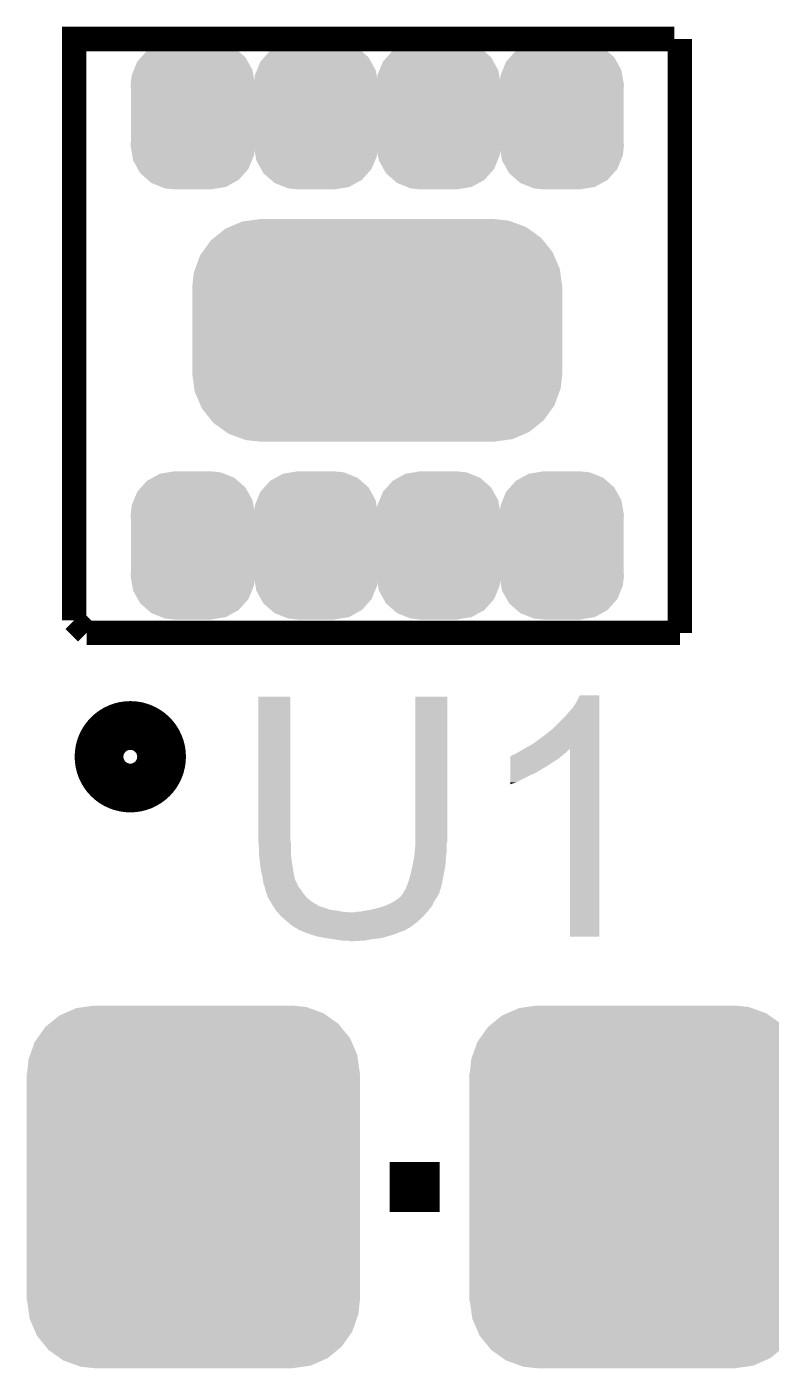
# Model space of a CAD drawing. Extents: x -0.05 to 0.95, y -0.15 to 2.1.
# Drawn here: x 0.4129 to 0.532, y 0.521 to 0.7356 of the extents above; entities that cross this region are included whole.
import ezdxf

# ---------------------------------------------------------------- set-up
doc = ezdxf.new("R2010")
doc.units = 0
doc.layers.get('0').update_dxf_attribs({"linetype": 'CONTINUOUS'})
doc.layers.add('BOOST_CLICK_V100A_GTO', color=14, linetype='CONTINUOUS')
doc.layers.add('BOOST_CLICK_V100A_GTS', color=12, linetype='CONTINUOUS')

# ---------------------------------------------------------------- blocks, each defined once
blk = doc.blocks.new('CUSTOM_79')
for points in [[(-0.02061, 0.02777), (-0.01875, 0.02859), (0.0208, 0.02777), (0.01853, 0.02859)], [(-0.01875, 0.02859), (-0.01751, 0.02877), (0.01853, 0.02859), (0.01804, 0.02877)], [(-0.01751, 0.02877), (-0.01585, 0.029), (0.01804, 0.02877), (0.01585, 0.029)], [(-0.02371, 0.02555), (-0.02307, 0.02608), (0.02361, 0.02555), (0.02319, 0.02608)], [(-0.02307, 0.02608), (-0.02144, 0.02741), (0.02319, 0.02608), (0.02131, 0.02741)], [(-0.02144, 0.02741), (-0.02061, 0.02777), (0.02131, 0.02741), (0.0208, 0.02777)], [(-0.0254, 0.02316), (-0.02495, 0.0238), (0.02531, 0.02316), (0.02504, 0.0238)], [(-0.02495, 0.0238), (-0.02371, 0.02555), (0.02504, 0.0238), (0.02361, 0.02555)], [(-0.02612, 0.02111), (-0.0254, 0.02316), (0.0262, 0.02111), (0.02531, 0.02316)], [(-0.0266, 0.0182), (-0.02638, 0.02039), (0.0266, 0.0182), (0.0263, 0.02039)], [(-0.02638, 0.02039), (-0.02612, 0.02111), (0.0263, 0.02039), (0.0262, 0.02111)], [(-0.02665, -0.0182), (-0.02665, 0.0182), (0.02665, -0.0182), (0.02665, 0.0182)], [(-0.0263, -0.02039), (-0.0266, -0.0182), (0.02638, -0.02039), (0.0266, -0.0182)], [(-0.0262, -0.02111), (-0.0263, -0.02039), (0.02612, -0.02111), (0.02638, -0.02039)], [(-0.02531, -0.02316), (-0.0262, -0.02111), (0.0254, -0.02316), (0.02612, -0.02111)], [(-0.02504, -0.0238), (-0.02531, -0.02316), (0.02494, -0.0238), (0.0254, -0.02316)], [(-0.02361, -0.02555), (-0.02504, -0.0238), (0.02371, -0.02555), (0.02494, -0.0238)], [(-0.02319, -0.02608), (-0.02361, -0.02555), (0.02307, -0.02608), (0.02371, -0.02555)], [(-0.02131, -0.02741), (-0.02319, -0.02608), (0.02144, -0.02741), (0.02307, -0.02608)], [(-0.0208, -0.02777), (-0.02131, -0.02741), (0.02061, -0.02777), (0.02144, -0.02741)], [(-0.01853, -0.02859), (-0.0208, -0.02777), (0.01875, -0.02859), (0.02061, -0.02777)], [(-0.01804, -0.02877), (-0.01853, -0.02859), (0.01751, -0.02877), (0.01875, -0.02859)], [(-0.01585, -0.029), (-0.01804, -0.02877), (0.01585, -0.029), (0.01751, -0.02877)]]:
    blk.add_solid(points)
blk = doc.blocks.new('CUSTOM_85')
for points in [[(-0.02363, 0.01654), (-0.02162, 0.0174), (0.02379, 0.01654), (0.02143, 0.0174)], [(-0.02162, 0.0174), (-0.02054, 0.01755), (0.02143, 0.0174), (0.02103, 0.01755)], [(-0.02054, 0.01755), (-0.0187, 0.0178), (0.02103, 0.01755), (0.0187, 0.0178)], [(-0.02608, 0.01482), (-0.02432, 0.01624), (0.02619, 0.01482), (0.02421, 0.01624)], [(-0.02432, 0.01624), (-0.02363, 0.01654), (0.02421, 0.01624), (0.02379, 0.01654)], [(-0.02796, 0.01252), (-0.02662, 0.01439), (0.02804, 0.01252), (0.02654, 0.01439)], [(-0.02662, 0.01439), (-0.02608, 0.01482), (0.02654, 0.01439), (0.02619, 0.01482)], [(-0.02913, 0.00982), (-0.02834, 0.01199), (0.0292, 0.00982), (0.02826, 0.01199)], [(-0.02834, 0.01199), (-0.02796, 0.01252), (0.02826, 0.01199), (0.02804, 0.01252)], [(-0.0296, 0.0069), (-0.02935, 0.00923), (0.0296, 0.0069), (0.02928, 0.00923)], [(-0.02935, 0.00923), (-0.02913, 0.00982), (0.02928, 0.00923), (0.0292, 0.00982)], [(-0.0296, -0.0069), (-0.0296, 0.0069), (0.0296, -0.0069), (0.0296, 0.0069)], [(-0.02928, -0.00923), (-0.0296, -0.0069), (0.02935, -0.00923), (0.0296, -0.0069)], [(-0.0292, -0.00982), (-0.02928, -0.00923), (0.02913, -0.00982), (0.02935, -0.00923)], [(-0.02826, -0.01199), (-0.0292, -0.00982), (0.02834, -0.01199), (0.02913, -0.00982)], [(-0.02804, -0.01252), (-0.02826, -0.01199), (0.02796, -0.01252), (0.02834, -0.01199)], [(-0.02654, -0.01439), (-0.02804, -0.01252), (0.02662, -0.01439), (0.02796, -0.01252)], [(-0.02619, -0.01482), (-0.02654, -0.01439), (0.02608, -0.01482), (0.02662, -0.01439)], [(-0.02421, -0.01624), (-0.02619, -0.01482), (0.02432, -0.01624), (0.02608, -0.01482)], [(-0.02379, -0.01654), (-0.02421, -0.01624), (0.02363, -0.01654), (0.02432, -0.01624)], [(-0.02143, -0.0174), (-0.02379, -0.01654), (0.02162, -0.0174), (0.02363, -0.01654)], [(-0.02103, -0.01755), (-0.02143, -0.0174), (0.02054, -0.01755), (0.02162, -0.0174)], [(-0.0187, -0.0178), (-0.02103, -0.01755), (0.0187, -0.0178), (0.02054, -0.01755)]]:
    blk.add_solid(points)
blk = doc.blocks.new('CUSTOM_86')
for points in [[(-0.00733, 0.01034), (-0.00645, 0.01082), (0.00719, 0.01034), (0.00664, 0.01082)], [(-0.00645, 0.01082), (-0.00527, 0.01147), (0.00664, 0.01082), (0.00502, 0.01147)], [(-0.00527, 0.01147), (-0.0039, 0.01169), (0.00502, 0.01147), (0.00446, 0.01169)], [(-0.0039, 0.01169), (-0.00295, 0.01185), (0.00446, 0.01169), (0.00295, 0.01185)], [(-0.00945, 0.00722), (-0.00889, 0.00859), (0.00955, 0.00722), (0.00879, 0.00859)], [(-0.00889, 0.00859), (-0.00828, 0.00927), (0.00879, 0.00859), (0.00841, 0.00927)], [(-0.00828, 0.00927), (-0.00733, 0.01034), (0.00841, 0.00927), (0.00719, 0.01034)], [(-0.00978, 0.00641), (-0.00945, 0.00722), (0.00969, 0.00641), (0.00955, 0.00722)], [(-0.00995, 0.0049), (-0.00978, 0.00641), (0.00995, 0.0049), (0.00969, 0.00641)], [(-0.0099, 0.00407), (-0.00995, 0.0049), (0.0099, 0.00407), (0.00995, 0.0049)], [(-0.0099, -0.00407), (-0.0099, 0.00407), (0.0099, -0.00407), (0.0099, 0.00407)], [(-0.00995, -0.0049), (-0.0099, -0.00407), (0.00995, -0.0049), (0.0099, -0.00407)], [(-0.00969, -0.00641), (-0.00995, -0.0049), (0.00978, -0.00641), (0.00995, -0.0049)], [(-0.00955, -0.00722), (-0.00969, -0.00641), (0.00945, -0.00722), (0.00978, -0.00641)], [(-0.00879, -0.00859), (-0.00955, -0.00722), (0.00889, -0.00859), (0.00945, -0.00722)], [(-0.00841, -0.00927), (-0.00879, -0.00859), (0.00828, -0.00927), (0.00889, -0.00859)], [(-0.00719, -0.01034), (-0.00841, -0.00927), (0.00733, -0.01034), (0.00828, -0.00927)], [(-0.00664, -0.01082), (-0.00719, -0.01034), (0.00645, -0.01082), (0.00733, -0.01034)], [(-0.00502, -0.01147), (-0.00664, -0.01082), (0.00527, -0.01147), (0.00645, -0.01082)], [(-0.00446, -0.01169), (-0.00502, -0.01147), (0.0039, -0.01169), (0.00527, -0.01147)], [(-0.00295, -0.01185), (-0.00446, -0.01169), (0.00295, -0.01185), (0.0039, -0.01169)]]:
    blk.add_solid(points)

msp = doc.modelspace()

# ---------------------------------------------------------------- linework, layer by layer
at = {"layer": 'BOOST_CLICK_V100A_GTO'}
for points, const_width in [([(0.4205, 0.6406), (0.4205, 0.7336), (0.5165, 0.7336)], 0.0039), ([(0.5174, 0.6386), (0.5174, 0.7336)], 0.0039), ([(0.4205, 0.6406), (0.4225, 0.6386)], 0.0039), ([(0.4225, 0.6386), (0.5174, 0.6386)], 0.0039), ([(0.471, 0.55), (0.479, 0.55)], 0.008)]:
    msp.add_lwpolyline(points, dxfattribs=dict(at, const_width=const_width))
at = {"layer": 'BOOST_CLICK_V100A_GTO', "const_width": 0.01}
msp.add_lwpolyline([(0.4256, 0.6188, 1), (0.4334, 0.6188, 1)], format="xyb", close=True, dxfattribs=at)
at = {"layer": 'BOOST_CLICK_V100A_GTO'}
for points in [[(0.45, 0.6054), (0.45, 0.6284), (0.4551, 0.6054), (0.4551, 0.6284)], [(0.45, 0.6284), (0.45, 0.6284), (0.4551, 0.6284), (0.45, 0.6284)], [(0.4751, 0.6062), (0.4751, 0.6284), (0.4802, 0.6062), (0.4802, 0.6284)], [(0.4751, 0.6284), (0.4751, 0.6284), (0.4802, 0.6284), (0.4751, 0.6284)], [(0.4989, 0.6251), (0.5003, 0.6267), (0.5045, 0.6251), (0.5045, 0.6267)], [(0.5003, 0.6267), (0.5009, 0.6276), (0.5045, 0.6267), (0.5045, 0.6276)], [(0.5009, 0.6276), (0.5014, 0.6286), (0.5045, 0.6276), (0.5045, 0.6286)], [(0.5014, 0.6286), (0.5014, 0.6286), (0.5045, 0.6286), (0.5014, 0.6286)], [(0.4972, 0.6234), (0.4989, 0.6251), (0.5045, 0.6234), (0.5045, 0.6251)], [(0.4949, 0.6216), (0.4961, 0.6225), (0.5045, 0.6216), (0.5045, 0.6225)], [(0.4961, 0.6225), (0.4972, 0.6234), (0.5045, 0.6225), (0.5045, 0.6234)], [(0.49237, 0.62), (0.4927, 0.6202), (0.5045, 0.62), (0.5045, 0.6202)], [(0.4927, 0.6202), (0.4938, 0.6208), (0.5045, 0.6202), (0.5045, 0.6208)], [(0.4938, 0.6208), (0.4949, 0.6216), (0.5045, 0.6208), (0.5045, 0.6216)], [(0.4903, 0.6185), (0.4903, 0.6189), (0.498, 0.6185), (0.49848, 0.6189)], [(0.4903, 0.618), (0.4903, 0.6185), (0.4972, 0.618), (0.498, 0.6185)], [(0.4903, 0.6174), (0.4903, 0.618), (0.4963, 0.6174), (0.4972, 0.618)], [(0.4904, 0.6189), (0.4905, 0.619), (0.49848, 0.6189), (0.4986, 0.619)], [(0.4905, 0.619), (0.4907, 0.6191), (0.4986, 0.619), (0.49872, 0.6191)], [(0.4907, 0.6191), (0.491, 0.6192), (0.49872, 0.6191), (0.49885, 0.6192)], [(0.491, 0.6192), (0.4913, 0.6194), (0.49885, 0.6192), (0.4991, 0.6194)], [(0.4913, 0.6194), (0.4917, 0.6196), (0.4991, 0.6194), (0.4993, 0.6196)], [(0.4917, 0.6196), (0.49237, 0.62), (0.4993, 0.6196), (0.4997, 0.62)], [(0.49237, 0.62), (0.49237, 0.62), (0.4997, 0.62), (0.4998, 0.62)], [(0.4998, 0.59), (0.4998, 0.62), (0.5045, 0.59), (0.5045, 0.62)], [(0.4903, 0.6168), (0.4903, 0.6174), (0.4953, 0.6168), (0.4963, 0.6174)], [(0.4903, 0.6167), (0.4903, 0.6168), (0.4952, 0.6167), (0.4952, 0.6168)], [(0.4903, 0.6168), (0.4903, 0.6168), (0.4952, 0.6168), (0.4953, 0.6168)], [(0.4903, 0.6165), (0.4903, 0.6167), (0.4948, 0.6165), (0.4952, 0.6167)], [(0.4903, 0.6162), (0.4903, 0.6165), (0.4943, 0.6162), (0.4948, 0.6165)], [(0.4903, 0.6159), (0.4903, 0.6162), (0.4936, 0.6159), (0.4943, 0.6162)], [(0.4903, 0.6147), (0.4903, 0.6159), (0.4912, 0.6147), (0.4936, 0.6159)], [(0.4903, 0.6144), (0.4903, 0.6147), (0.4903, 0.6144), (0.4912, 0.6147)], [(0.45, 0.6051), (0.45, 0.6054), (0.45517, 0.6051), (0.4551, 0.6054)], [(0.45001, 0.605), (0.45, 0.6051), (0.4552, 0.605), (0.45517, 0.6051)], [(0.4751, 0.6053), (0.4751, 0.6062), (0.4802, 0.6053), (0.4802, 0.6062)], [(0.4751, 0.6049), (0.4751, 0.6053), (0.48012, 0.6049), (0.4802, 0.6053)], [(0.4501, 0.604), (0.45001, 0.605), (0.4552, 0.604), (0.4552, 0.605)], [(0.4501, 0.6034), (0.4501, 0.604), (0.4552, 0.6034), (0.4552, 0.604)], [(0.4501, 0.603), (0.4501, 0.6034), (0.45523, 0.603), (0.4552, 0.6034)], [(0.45019, 0.6022), (0.4501, 0.603), (0.4553, 0.6022), (0.45523, 0.603)], [(0.4749, 0.6027), (0.47492, 0.6029), (0.47999, 0.6027), (0.48, 0.6029)], [(0.47492, 0.6029), (0.47498, 0.6035), (0.48, 0.6029), (0.4801, 0.6035)], [(0.47498, 0.6035), (0.475, 0.6037), (0.4801, 0.6035), (0.4801, 0.6037)], [(0.475, 0.6037), (0.47509, 0.6048), (0.4801, 0.6037), (0.4801, 0.6048)], [(0.47509, 0.6048), (0.4751, 0.6049), (0.4801, 0.6048), (0.48012, 0.6049)], [(0.4502, 0.6021), (0.45019, 0.6022), (0.45532, 0.6021), (0.4553, 0.6022)], [(0.4504, 0.6005), (0.4502, 0.6021), (0.45558, 0.6005), (0.45532, 0.6021)], [(0.4743, 0.5999), (0.47463, 0.6014), (0.47962, 0.5999), (0.4799, 0.6014)], [(0.47463, 0.6014), (0.4747, 0.6017), (0.4799, 0.6014), (0.47992, 0.6017)], [(0.4747, 0.6017), (0.4749, 0.6027), (0.47992, 0.6017), (0.47999, 0.6027)], [(0.4506, 0.5998), (0.4504, 0.6005), (0.4557, 0.5998), (0.45558, 0.6005)], [(0.45067, 0.5993), (0.4506, 0.5998), (0.4558, 0.5993), (0.4557, 0.5998)], [(0.4507, 0.5991), (0.45067, 0.5993), (0.45588, 0.5991), (0.4558, 0.5993)], [(0.45075, 0.5988), (0.4507, 0.5991), (0.456, 0.5988), (0.45588, 0.5991)], [(0.45077, 0.5987), (0.45075, 0.5988), (0.4561, 0.5987), (0.456, 0.5988)], [(0.4508, 0.5985), (0.45077, 0.5987), (0.45617, 0.5985), (0.4561, 0.5987)], [(0.47378, 0.5983), (0.4739, 0.5986), (0.4793, 0.5983), (0.47936, 0.5986)], [(0.4739, 0.5986), (0.4741, 0.5992), (0.47936, 0.5986), (0.47948, 0.5992)], [(0.4741, 0.5992), (0.47427, 0.5998), (0.47948, 0.5992), (0.4796, 0.5998)], [(0.47427, 0.5998), (0.4743, 0.5999), (0.4796, 0.5998), (0.47962, 0.5999)], [(0.45084, 0.5984), (0.4508, 0.5985), (0.4562, 0.5984), (0.45617, 0.5985)], [(0.451, 0.598), (0.45084, 0.5984), (0.4564, 0.598), (0.4562, 0.5984)], [(0.4511, 0.5975), (0.451, 0.598), (0.4568, 0.5975), (0.4564, 0.598)], [(0.4513, 0.5969), (0.4511, 0.5975), (0.4572, 0.5969), (0.4568, 0.5975)], [(0.4514, 0.5967), (0.4513, 0.5969), (0.45737, 0.5967), (0.4572, 0.5969)], [(0.4514, 0.5965), (0.4514, 0.5967), (0.45753, 0.5965), (0.45737, 0.5967)], [(0.45152, 0.5963), (0.4514, 0.5965), (0.4577, 0.5963), (0.45753, 0.5965)], [(0.4727, 0.5964), (0.4728, 0.5965), (0.4786, 0.5964), (0.47865, 0.5965)], [(0.4728, 0.5965), (0.4729, 0.5967), (0.47865, 0.5965), (0.47875, 0.5967)], [(0.4729, 0.5967), (0.473, 0.5968), (0.47875, 0.5967), (0.4788, 0.5968)], [(0.473, 0.5968), (0.4731, 0.5969), (0.4788, 0.5968), (0.4789, 0.5969)], [(0.4731, 0.5969), (0.4733, 0.5973), (0.4789, 0.5969), (0.47901, 0.5973)], [(0.4733, 0.5973), (0.4735, 0.5976), (0.47901, 0.5973), (0.4791, 0.5976)], [(0.4735, 0.5976), (0.47378, 0.5983), (0.4791, 0.5976), (0.4793, 0.5983)], [(0.45187, 0.5957), (0.45152, 0.5963), (0.4584, 0.5957), (0.4577, 0.5963)], [(0.4521, 0.5953), (0.45187, 0.5957), (0.45904, 0.5953), (0.4584, 0.5957)], [(0.45216, 0.5952), (0.4521, 0.5953), (0.4592, 0.5952), (0.45904, 0.5953)], [(0.45229, 0.595), (0.45216, 0.5952), (0.4595, 0.595), (0.4593, 0.5952)], [(0.45216, 0.5952), (0.45216, 0.5952), (0.4593, 0.5952), (0.4592, 0.5952)], [(0.45242, 0.5948), (0.45229, 0.595), (0.46, 0.5948), (0.4595, 0.595)], [(0.45255, 0.5946), (0.45242, 0.5948), (0.4607, 0.5946), (0.46, 0.5948)], [(0.45274, 0.5943), (0.45255, 0.5946), (0.4615, 0.5943), (0.4607, 0.5946)], [(0.4678, 0.5943), (0.4691, 0.5946), (0.47726, 0.5943), (0.47749, 0.5946)], [(0.4691, 0.5946), (0.4704, 0.595), (0.47749, 0.5946), (0.4778, 0.595)], [(0.4704, 0.595), (0.4716, 0.5956), (0.4778, 0.595), (0.4781, 0.5956)], [(0.4716, 0.5956), (0.4719, 0.5958), (0.4781, 0.5956), (0.4782, 0.5958)], [(0.4719, 0.5958), (0.4722, 0.596), (0.4782, 0.5958), (0.47833, 0.596)], [(0.4722, 0.596), (0.4727, 0.5964), (0.47833, 0.596), (0.4786, 0.5964)], [(0.4528, 0.5942), (0.45274, 0.5943), (0.4625, 0.5942), (0.4615, 0.5943)], [(0.45298, 0.594), (0.4528, 0.5942), (0.4635, 0.594), (0.4625, 0.5942)], [(0.45307, 0.5939), (0.45298, 0.594), (0.4647, 0.5939), (0.4635, 0.594)], [(0.4536, 0.5933), (0.45307, 0.5939), (0.47639, 0.5933), (0.47692, 0.5939)], [(0.45371, 0.5932), (0.4536, 0.5933), (0.4763, 0.5932), (0.47639, 0.5933)], [(0.45474, 0.5923), (0.45371, 0.5932), (0.4753, 0.5923), (0.4763, 0.5932)], [(0.4552, 0.5919), (0.45474, 0.5923), (0.47477, 0.5919), (0.4753, 0.5923)], [(0.4653, 0.5939), (0.4656, 0.594), (0.47692, 0.5939), (0.47701, 0.594)], [(0.4661, 0.594), (0.4666, 0.5941), (0.47701, 0.594), (0.4771, 0.5941)], [(0.4666, 0.5941), (0.4678, 0.5943), (0.4771, 0.5941), (0.47726, 0.5943)], [(0.4558, 0.5915), (0.4552, 0.5919), (0.47423, 0.5915), (0.47477, 0.5919)], [(0.456, 0.5914), (0.4558, 0.5915), (0.4741, 0.5914), (0.47423, 0.5915)], [(0.4562, 0.5913), (0.456, 0.5914), (0.4739, 0.5913), (0.474, 0.5914)], [(0.456, 0.5914), (0.456, 0.5914), (0.474, 0.5914), (0.4741, 0.5914)], [(0.4563, 0.5912), (0.4562, 0.5913), (0.47365, 0.5912), (0.4738, 0.5913)], [(0.4562, 0.5913), (0.4562, 0.5913), (0.4738, 0.5913), (0.4739, 0.5913)], [(0.45653, 0.5911), (0.4563, 0.5912), (0.4735, 0.5911), (0.47365, 0.5912)], [(0.457, 0.5909), (0.45653, 0.5911), (0.4731, 0.5909), (0.4735, 0.5911)], [(0.45723, 0.5908), (0.457, 0.5909), (0.4727, 0.5908), (0.4731, 0.5909)], [(0.4577, 0.5906), (0.45723, 0.5908), (0.4723, 0.5906), (0.4727, 0.5908)], [(0.4589, 0.5902), (0.4577, 0.5906), (0.4711, 0.5902), (0.4723, 0.5906)], [(0.4592, 0.5901), (0.4589, 0.5902), (0.47075, 0.5901), (0.4711, 0.5902)], [(0.4607, 0.5898), (0.4592, 0.5901), (0.4697, 0.5898), (0.47075, 0.5901)], [(0.46135, 0.5897), (0.4607, 0.5898), (0.4689, 0.5897), (0.4697, 0.5898)], [(0.462, 0.5896), (0.46135, 0.5897), (0.468, 0.5896), (0.4689, 0.5897)], [(0.4627, 0.5895), (0.462, 0.5896), (0.46755, 0.5895), (0.468, 0.5896)], [(0.4633, 0.5894), (0.4627, 0.5895), (0.4671, 0.5894), (0.46755, 0.5895)], [(0.4647, 0.5893), (0.4643, 0.5894), (0.4652, 0.5893), (0.4671, 0.5894)]]:
    msp.add_solid(points, dxfattribs=at)

# ---------------------------------------------------------------- block references
at = {"layer": 'BOOST_CLICK_V100A_GTS'}
for name, p in [('CUSTOM_86', (0.4395, 0.7214)), ('CUSTOM_86', (0.4592, 0.7214)), ('CUSTOM_86', (0.4788, 0.7214)), ('CUSTOM_86', (0.4985, 0.7214)), ('CUSTOM_85', (0.469, 0.687)), ('CUSTOM_86', (0.4395, 0.6526)), ('CUSTOM_86', (0.4592, 0.6526)), ('CUSTOM_86', (0.4788, 0.6526)), ('CUSTOM_86', (0.4985, 0.6526)), ('CUSTOM_79', (0.4396, 0.55)), ('CUSTOM_79', (0.5104, 0.55))]:
    msp.add_blockref(name, p, dxfattribs=at)

doc.saveas('drawing.dxf')
